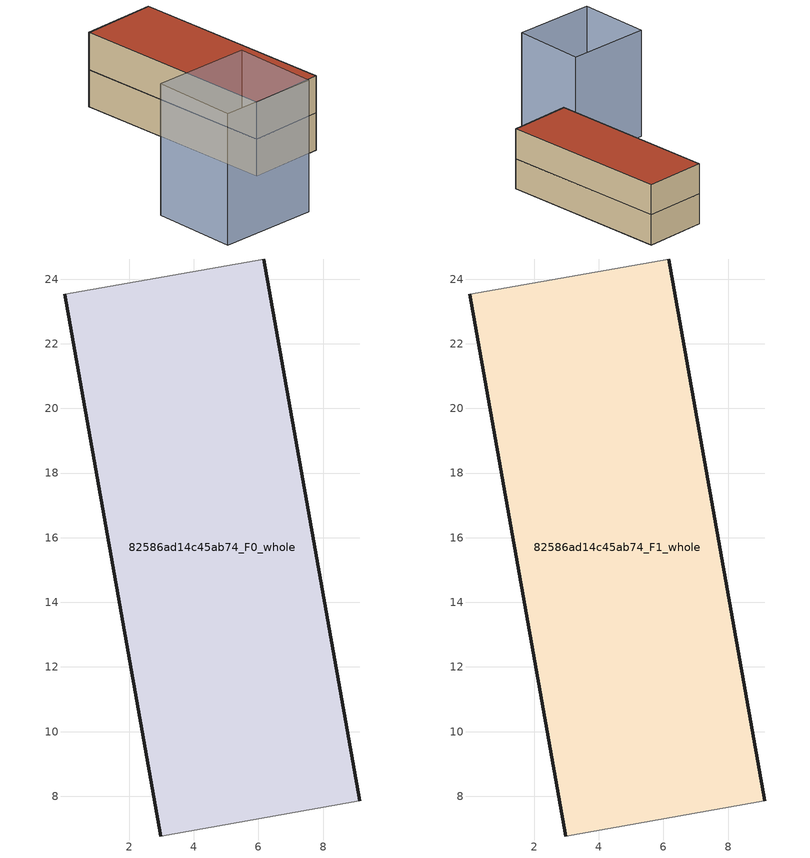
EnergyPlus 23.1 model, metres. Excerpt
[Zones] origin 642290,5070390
82586ad14c45ab74_F0_whole
 floor ground (EU_floor_Construction): 9.14,7.86 6.17,24.62 0.01,23.54 2.98,6.77 z0
 wall outside (EU_wall_Construction): 2.98,6.77 0.01,23.54 / 6.17,24.62 9.14,7.86 z0:3
 wall adiabatic (EU_wall_Construction): 0.01,23.54 6.17,24.62 / 9.14,7.86 2.98,6.77 z0:3
82586ad14c45ab74_F1_whole
 floor to 82586ad14c45ab74_F0_whole (EU_floor_Construction): 9.13,7.86 6.17,24.62 0.01,23.54 2.98,6.77 z3
 wall outside (EU_wall_Construction): 2.98,6.77 0.01,23.54 / 6.17,24.62 9.14,7.86 z3:6
 wall adiabatic (EU_wall_Construction): 0.01,23.54 6.17,24.62 / 9.14,7.86 2.98,6.77 z3:6
 roof outside (EU_roof_Construction): 6.17,24.62 9.14,7.86 2.98,6.77 0.01,23.54 z6
shading: -6.52,5.55 1.57,6.68 / 1.57,6.68 2.55,-0.31 / 2.55,-0.31 -5.53,-1.45 / -5.53,-1.45 -6.52,5.55 z0:10.6
[Building]
EU S2 Campaign: North Axis=0; Terrain=City; Solar Distribution=FullExterior
[Site:Location]
Lyon-Bron: Latitude=45.75; Longitude=5; Time Zone=1; Elevation=198
[SizingPeriod:WeatherFileDays]
AnnualSizingPeriod: Begin Month=1; Begin Day of Month=1; End Month=12; End Day of Month=31; Day of Week for Start Day=Monday; Use Weather File Daylight Saving Period=No; Use Weather File Rain and Snow Indicators=No
[MATERIAL]
EU_InternalMass_Material: Roughness=MediumRough; Thickness=0.1; Conductivity=1; Density=1800; Specific Heat=900; Thermal Absorptance=0.9; Solar Absorptance=0.7; Visible Absorptance=0.7
[MATERIAL:NOMASS] Roughness=MediumRough; Thermal Absorptance=0.9; Solar Absorptance=0.7; Visible Absorptance=0.7
Name | Thermal Resistance
EU_wall_NoMass | 2.20426
EU_roof_NoMass | 1.82421
EU_floor_NoMass | 2.14752
[CONSTRUCTION]
EU_wall_Construction: EU_wall_NoMass
EU_roof_Construction: EU_roof_NoMass
EU_floor_Construction: EU_floor_NoMass
EU_InternalMass_Construction: EU_InternalMass_Material
[ZONE] Type=1; Multiplier=1; Ceiling Height=autocalculate; Volume=319.277; Floor Area=autocalculate; Part of Total Floor Area=Yes
82586ad14c45ab74_F0_whole; 82586ad14c45ab74_F1_whole
[INTERNALMASS] Construction=EU_InternalMass_Construction; Surface Area=106.426
Name | Zone or ZoneList
82586ad14c45ab74_F0_whole_EU_InternalMass | 82586ad14c45ab74_F0_whole
82586ad14c45ab74_F1_whole_EU_InternalMass | 82586ad14c45ab74_F1_whole
[OTHEREQUIPMENT] Fuel Type=Electricity; Design Level Calculation Method=Watts/Area; Power per Zone Floor Area=1; Fraction Latent=0; Fraction Radiant=0; Fraction Lost=0; Carbon Dioxide Generation Rate=0; EndUse Subcategory=EU_Step8_InternalGains
Name | Zone or ZoneList or Space or SpaceList | Schedule
EU_Step8_InternalGain_82586ad14c45ab74_F0_whole_f000 | 82586ad14c45ab74_F0_whole | EU_Step8_GainSchedule_82586ad14c45ab74_F0_whole_f000
EU_Step8_InternalGain_82586ad14c45ab74_F1_whole_f000 | 82586ad14c45ab74_F1_whole | EU_Step8_GainSchedule_82586ad14c45ab74_F1_whole_f000
[ZONEVENTILATION:DESIGNFLOWRATE] Schedule=EU_AlwaysOn; Design Flow Rate Calculation Method=AirChanges/Hour; Air Changes per Hour=0.567084; Ventilation Type=Natural; Fan Pressure Rise=0; Fan Total Efficiency=1; Constant Term Coefficient=1; Temperature Term Coefficient=0; Velocity Term Coefficient=0; Velocity Squared Term Coefficient=0; Minimum Indoor Temperature=-100; Maximum Indoor Temperature=100; Delta Temperature=-100; Minimum Outdoor Temperature=-100; Maximum Outdoor Temperature=100; Maximum Wind Speed=40
Name | Zone or ZoneList or Space or SpaceList
EU_ConstantAir_82586ad14c45ab74_F0_whole | 82586ad14c45ab74_F0_whole
EU_ConstantAir_82586ad14c45ab74_F1_whole | 82586ad14c45ab74_F1_whole
[HVACTEMPLATE:THERMOSTAT] Constant Heating Setpoint=20; Constant Cooling Setpoint=50
EU_HeatOnly_82586ad14c45ab74_F0_whole; EU_HeatOnly_82586ad14c45ab74_F1_whole
[HVACTEMPLATE:ZONE:IDEALLOADSAIRSYSTEM] System Availability Schedule=EU_AlwaysOn; Maximum Heating Supply Air Temperature=50; Minimum Cooling Supply Air Temperature=13; Maximum Heating Supply Air Humidity Ratio=0.0156; Minimum Cooling Supply Air Humidity Ratio=0.0077; Heating Limit=NoLimit; Cooling Limit=NoLimit; Heating Availability Schedule=EU_AlwaysOn; Cooling Availability Schedule=EU_CoolingOff; Dehumidification Control Type=ConstantSensibleHeatRatio; Cooling Sensible Heat Ratio=0.7; Dehumidification Setpoint=60; Humidification Control Type=None; Humidification Setpoint=30; Outdoor Air Method=None; Outdoor Air Flow Rate per Person=0.00944; Outdoor Air Flow Rate per Zone Floor Area=0; Outdoor Air Flow Rate per Zone=0; Demand Controlled Ventilation Type=None; Outdoor Air Economizer Type=NoEconomizer; Heat Recovery Type=None; Sensible Heat Recovery Effectiveness=0.7; Latent Heat Recovery Effectiveness=0.65
Name | Template Thermostat
82586ad14c45ab74_F0_whole | EU_HeatOnly_82586ad14c45ab74_F0_whole
82586ad14c45ab74_F1_whole | EU_HeatOnly_82586ad14c45ab74_F1_whole
[SIZING:ZONE] Zone Cooling Design Supply Air Temperature Input Method=SupplyAirTemperature; Zone Cooling Design Supply Air Temperature=13; Zone Heating Design Supply Air Temperature Input Method=SupplyAirTemperature; Zone Heating Design Supply Air Temperature=50; Zone Cooling Design Supply Air Humidity Ratio=0.008; Zone Heating Design Supply Air Humidity Ratio=0.008; Cooling Design Air Flow Method=DesignDay; Cooling Design Air Flow Rate=0; Cooling Minimum Air Flow per Zone Floor Area=0.000762; Cooling Minimum Air Flow=0; Cooling Minimum Air Flow Fraction=0.2; Heating Design Air Flow Method=DesignDay; Heating Design Air Flow Rate=0; Heating Maximum Air Flow per Zone Floor Area=0.002032; Heating Maximum Air Flow=0.141576; Heating Maximum Air Flow Fraction=0.3; Account for Dedicated Outdoor Air System=No; Dedicated Outdoor Air System Control Strategy=NeutralSupplyAir; Dedicated Outdoor Air Low Setpoint Temperature for Design=autosize; Dedicated Outdoor Air High Setpoint Temperature for Design=autosize; Zone Load Sizing Method=Sensible Load Only No Latent Load; Zone Latent Cooling Design Supply Air Humidity Ratio Input Method=HumidityRatioDifference; Zone Cooling Design Supply Air Humidity Ratio Difference=0.005; Zone Latent Heating Design Supply Air Humidity Ratio Input Method=HumidityRatioDifference; Zone Humidification Design Supply Air Humidity Ratio Difference=0.005
82586ad14c45ab74_F0_whole; 82586ad14c45ab74_F1_whole
[SCHEDULE:CONSTANT]
Name | Hourly Value
EU_AlwaysOn | 1
EU_CoolingOff | 0
[SCHEDULE:FILE] Column Number=1; Rows to Skip at Top=0; Number of Hours of Data=8760; Column Separator=Comma; Interpolate to Timestep=No; Minutes per Item=60; Adjust Schedule for Daylight Savings=Yes
Name | File
EU_Step8_GainSchedule_82586ad14c45ab74_F0_whole_f000 | ../../schedules/82586ad14c45ab74/82586ad14c45ab74_F0_whole_f000_gain.csv
EU_Step8_GainSchedule_82586ad14c45ab74_F1_whole_f000 | ../../schedules/82586ad14c45ab74/82586ad14c45ab74_F1_whole_f000_gain.csv
